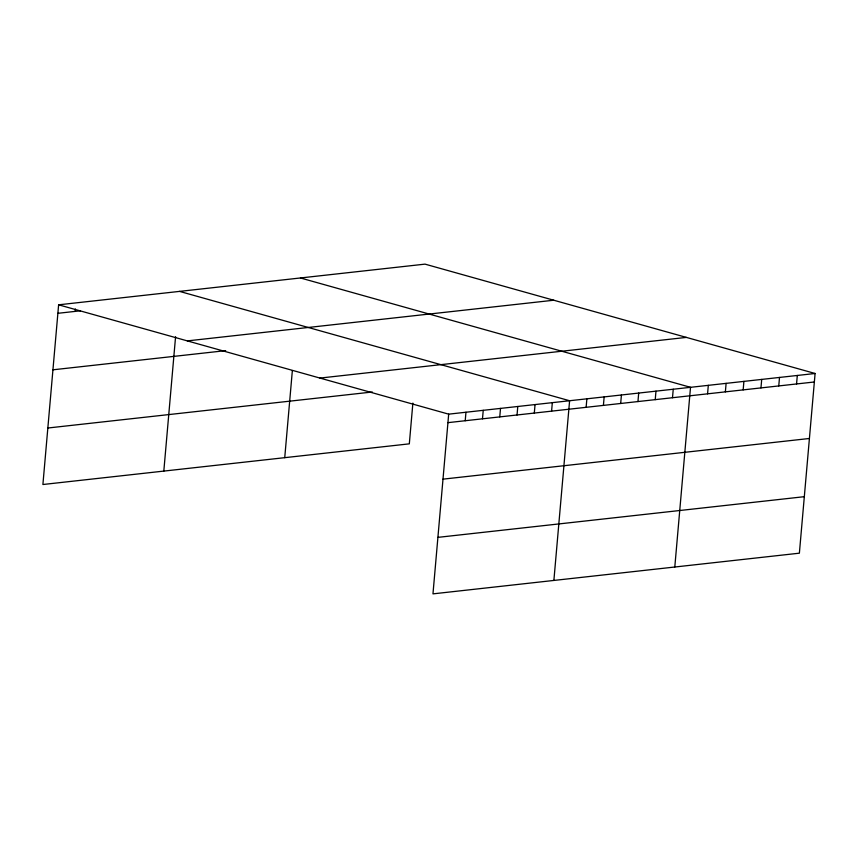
<?xml version="1.0" encoding="UTF-8"?>
<svg xmlns="http://www.w3.org/2000/svg" width="858" height="858" viewBox="0 0 858 858"><rect width="100%" height="100%" fill="white"/><g stroke="black" fill="none" stroke-linecap="round" stroke-linejoin="round"><path stroke-width="1.29" d="M815.1 373.487L448.68 414.157L432.968 593.865L799.377 553.185L815.1 373.487L425.032 264.135L58.623 304.815L42.9 484.513L409.32 443.843L412.88 403.11M75.15 311.39L75.365 308.966M163.814 471.096L175.579 336.679M284.738 457.668L292.342 370.742M465.218 420.742L465.958 412.237M482.486 418.822L483.236 410.328M499.764 416.902L500.504 408.408M517.042 414.982L517.782 406.488M534.309 413.063L535.049 404.568M551.587 411.154L552.327 402.659M553.882 580.437L569.605 400.74L179.537 291.388M586.132 407.314L586.872 398.82M603.41 405.394L604.15 396.9M620.677 403.485L621.428 394.98M637.955 401.565L638.695 393.071M655.233 399.646L655.973 391.151M672.5 397.726L673.24 389.232M674.796 567.02L690.518 387.312L300.461 277.971M707.571 393.833L708.311 385.339M725.375 391.859L726.115 383.365M743.167 389.886L743.907 381.392M760.96 387.913L761.711 379.418M778.764 385.928L779.504 377.434M796.556 383.955L797.307 375.461M57.883 313.309L80.47 310.8M187.344 340.894L553.753 300.225M52.939 369.809L225.675 350.632M319.959 378.078L686.379 337.398M47.844 428.013L372.308 391.999M447.94 422.651L814.36 381.982M442.996 479.15L809.416 438.481M437.902 537.365L804.321 496.685M58.623 304.815L448.68 414.157"/></g></svg>
